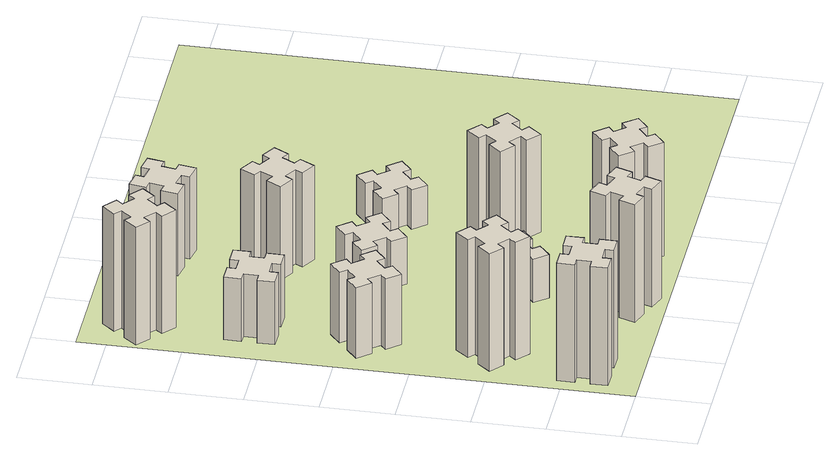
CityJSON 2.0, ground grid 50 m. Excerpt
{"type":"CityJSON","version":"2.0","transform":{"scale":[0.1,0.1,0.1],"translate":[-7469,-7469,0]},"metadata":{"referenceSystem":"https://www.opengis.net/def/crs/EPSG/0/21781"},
"CityObjects":{
"building1":{"type":"Building","attributes":{"class":"1000","function":"1000","usage":"1000","yearOfConstruction":2016,"roofType":"1000","measuredHeight":90,"storeysAboveGround":30,"storeysBelowGround":0},"geometry":[{"type":"Solid","lod":"1","boundaries":[[[[0,1,2,3,4,5,6,7,8,9,10,11,12,13,14,15,16,17,18,19]],[[17,16,20,21]],[[16,15,22,20]],[[15,14,23,22]],[[14,13,24,23]],[[13,12,25,24]],[[12,11,26,25]],[[11,10,27,26]],[[10,9,28,27]],[[9,8,29,28]],[[8,7,30,29]],[[7,6,31,30]],[[6,5,32,31]],[[5,4,33,32]],[[4,3,34,33]],[[3,2,35,34]],[[2,1,36,35]],[[1,0,37,36]],[[0,19,38,37]],[[19,18,39,38]],[[18,17,21,39]],[[24,25,26,27,28,29,30,31,32,33,34,35,36,37,38,39,21,20,22,23]]]]}]},
"building2":{"type":"Building","attributes":{"class":"1000","function":"1000","usage":"1000","yearOfConstruction":2016,"roofType":"1000","measuredHeight":90,"storeysAboveGround":30,"storeysBelowGround":0},"geometry":[{"type":"Solid","lod":"1","boundaries":[[[[40,41,42,43,44,45,46,47,48,49,50,51,52,53,54,55,56,57,58,59]],[[57,56,60,61]],[[56,55,62,60]],[[55,54,63,62]],[[54,53,64,63]],[[53,52,65,64]],[[52,51,66,65]],[[51,50,67,66]],[[50,49,68,67]],[[49,48,69,68]],[[48,47,70,69]],[[47,46,71,70]],[[46,45,72,71]],[[45,44,73,72]],[[44,43,74,73]],[[43,42,75,74]],[[42,41,76,75]],[[41,40,77,76]],[[40,59,78,77]],[[59,58,79,78]],[[58,57,61,79]],[[64,65,66,67,68,69,70,71,72,73,74,75,76,77,78,79,61,60,62,63]]]]}]},
"building3":{"type":"Building","attributes":{"class":"1000","function":"1000","usage":"1000","yearOfConstruction":2016,"roofType":"1000","measuredHeight":54,"storeysAboveGround":30,"storeysBelowGround":0},"geometry":[{"type":"Solid","lod":"1","boundaries":[[[[80,81,82,83,84,85,86,87,88,89,90,91,92,93,94,95,96,97,98,99]],[[97,96,100,101]],[[96,95,102,100]],[[95,94,103,102]],[[94,93,104,103]],[[93,92,105,104]],[[92,91,106,105]],[[91,90,107,106]],[[90,89,108,107]],[[89,88,109,108]],[[88,87,110,109]],[[87,86,111,110]],[[86,85,112,111]],[[85,84,113,112]],[[84,83,114,113]],[[83,82,115,114]],[[82,81,116,115]],[[81,80,117,116]],[[80,99,118,117]],[[99,98,119,118]],[[98,97,101,119]],[[104,105,106,107,108,109,110,111,112,113,114,115,116,117,118,119,101,100,102,103]]]]}]},
"building4":{"type":"Building","attributes":{"class":"1000","function":"1000","usage":"1000","yearOfConstruction":2016,"roofType":"1000","measuredHeight":48,"storeysAboveGround":30,"storeysBelowGround":0},"geometry":[{"type":"Solid","lod":"1","boundaries":[[[[120,121,122,123,124,125,126,127,128,129,130,131,132,133,134,135,136,137,138,139]],[[137,136,140,141]],[[136,135,142,140]],[[135,134,143,142]],[[134,133,144,143]],[[133,132,145,144]],[[132,131,146,145]],[[131,130,147,146]],[[130,129,148,147]],[[129,128,149,148]],[[128,127,150,149]],[[127,126,151,150]],[[126,125,152,151]],[[125,124,153,152]],[[124,123,154,153]],[[123,122,155,154]],[[122,121,156,155]],[[121,120,157,156]],[[120,139,158,157]],[[139,138,159,158]],[[138,137,141,159]],[[144,145,146,147,148,149,150,151,152,153,154,155,156,157,158,159,141,140,142,143]]]]}]},
"building5":{"type":"Building","attributes":{"class":"1000","function":"1000","usage":"1000","yearOfConstruction":2016,"roofType":"1000","measuredHeight":90,"storeysAboveGround":30,"storeysBelowGround":0},"geometry":[{"type":"Solid","lod":"1","boundaries":[[[[160,161,162,163,164,165,166,167,168,169,170,171,172,173,174,175,176,177,178,179]],[[177,176,180,181]],[[176,175,182,180]],[[175,174,183,182]],[[174,173,184,183]],[[173,172,185,184]],[[172,171,186,185]],[[171,170,187,186]],[[170,169,188,187]],[[169,168,189,188]],[[168,167,190,189]],[[167,166,191,190]],[[166,165,192,191]],[[165,164,193,192]],[[164,163,194,193]],[[163,162,195,194]],[[162,161,196,195]],[[161,160,197,196]],[[160,179,198,197]],[[179,178,199,198]],[[178,177,181,199]],[[184,185,186,187,188,189,190,191,192,193,194,195,196,197,198,199,181,180,182,183]]]]}]},
"building6":{"type":"Building","attributes":{"class":"1000","function":"1000","usage":"1000","yearOfConstruction":2016,"roofType":"1000","measuredHeight":90,"storeysAboveGround":30,"storeysBelowGround":0},"geometry":[{"type":"Solid","lod":"1","boundaries":[[[[200,201,202,203,204,205,206,207,208,209,210,211,212,213,214,215,216,217,218,219]],[[217,216,220,221]],[[216,215,222,220]],[[215,214,223,222]],[[214,213,224,223]],[[213,212,225,224]],[[212,211,226,225]],[[211,210,227,226]],[[210,209,228,227]],[[209,208,229,228]],[[208,207,230,229]],[[207,206,231,230]],[[206,205,232,231]],[[205,204,233,232]],[[204,203,234,233]],[[203,202,235,234]],[[202,201,236,235]],[[201,200,237,236]],[[200,219,238,237]],[[219,218,239,238]],[[218,217,221,239]],[[224,225,226,227,228,229,230,231,232,233,234,235,236,237,238,239,221,220,222,223]]]]}]},
"building7":{"type":"Building","attributes":{"class":"1000","function":"1000","usage":"1000","yearOfConstruction":2016,"roofType":"1000","measuredHeight":33,"storeysAboveGround":30,"storeysBelowGround":0},"geometry":[{"type":"Solid","lod":"1","boundaries":[[[[240,241,242,243,244,245,246,247,248,249,250,251,252,253,254,255,256,257,258,259]],[[257,256,260,261]],[[256,255,262,260]],[[255,254,263,262]],[[254,253,264,263]],[[253,252,265,264]],[[252,251,266,265]],[[251,250,267,266]],[[250,249,268,267]],[[249,248,269,268]],[[248,247,270,269]],[[247,246,271,270]],[[246,245,272,271]],[[245,244,273,272]],[[244,243,274,273]],[[243,242,275,274]],[[242,241,276,275]],[[241,240,277,276]],[[240,259,278,277]],[[259,258,279,278]],[[258,257,261,279]],[[264,265,266,267,268,269,270,271,272,273,274,275,276,277,278,279,261,260,262,263]]]]}]},
"building8":{"type":"Building","attributes":{"class":"1000","function":"1000","usage":"1000","yearOfConstruction":2016,"roofType":"1000","measuredHeight":36,"storeysAboveGround":30,"storeysBelowGround":0},"geometry":[{"type":"Solid","lod":"1","boundaries":[[[[280,281,282,283,284,285,286,287,288,289,290,291,292,293,294,295,296,297,298,299]],[[297,296,300,301]],[[296,295,302,300]],[[295,294,303,302]],[[294,293,304,303]],[[293,292,305,304]],[[292,291,306,305]],[[291,290,307,306]],[[290,289,308,307]],[[289,288,309,308]],[[288,287,310,309]],[[287,286,311,310]],[[286,285,312,311]],[[285,284,313,312]],[[284,283,314,313]],[[283,282,315,314]],[[282,281,316,315]],[[281,280,317,316]],[[280,299,318,317]],[[299,298,319,318]],[[298,297,301,319]],[[304,305,306,307,308,309,310,311,312,313,314,315,316,317,318,319,301,300,302,303]]]]}]},
"building9":{"type":"Building","attributes":{"class":"1000","function":"1000","usage":"1000","yearOfConstruction":2016,"roofType":"1000","measuredHeight":87,"storeysAboveGround":30,"storeysBelowGround":0},"geometry":[{"type":"Solid","lod":"1","boundaries":[[[[320,321,322,323,324,325,326,327,328,329,330,331,332,333,334,335,336,337,338,339]],[[337,336,340,341]],[[336,335,342,340]],[[335,334,343,342]],[[334,333,344,343]],[[333,332,345,344]],[[332,331,346,345]],[[331,330,347,346]],[[330,329,348,347]],[[329,328,349,348]],[[328,327,350,349]],[[327,326,351,350]],[[326,325,352,351]],[[325,324,353,352]],[[324,323,354,353]],[[323,322,355,354]],[[322,321,356,355]],[[321,320,357,356]],[[320,339,358,357]],[[339,338,359,358]],[[338,337,341,359]],[[344,345,346,347,348,349,350,351,352,353,354,355,356,357,358,359,341,340,342,343]]]]}]},
"building10":{"type":"Building","attributes":{"class":"1000","function":"1000","usage":"1000","yearOfConstruction":2016,"roofType":"1000","measuredHeight":72,"storeysAboveGround":30,"storeysBelowGround":0},"geometry":[{"type":"Solid","lod":"1","boundaries":[[[[360,361,362,363,364,365,366,367,368,369,370,371,372,373,374,375,376,377,378,379]],[[377,376,380,381]],[[376,375,382,380]],[[375,374,383,382]],[[374,373,384,383]],[[373,372,385,384]],[[372,371,386,385]],[[371,370,387,386]],[[370,369,388,387]],[[369,368,389,388]],[[368,367,390,389]],[[367,366,391,390]],[[366,365,392,391]],[[365,364,393,392]],[[364,363,394,393]],[[363,362,395,394]],[[362,361,396,395]],[[361,360,397,396]],[[360,379,398,397]],[[379,378,399,398]],[[378,377,381,399]],[[384,385,386,387,388,389,390,391,392,393,394,395,396,397,398,399,381,380,382,383]]]]}]},
"building11":{"type":"Building","attributes":{"class":"1000","function":"1000","usage":"1000","yearOfConstruction":2016,"roofType":"1000","measuredHeight":63,"storeysAboveGround":30,"storeysBelowGround":0},"geometry":[{"type":"Solid","lod":"1","boundaries":[[[[400,401,402,403,404,405,406,407,408,409,410,411,412,413,414,415,416,417,418,419]],[[417,416,420,421]],[[416,415,422,420]],[[415,414,423,422]],[[414,413,424,423]],[[413,412,425,424]],[[412,411,426,425]],[[411,410,427,426]],[[410,409,428,427]],[[409,408,429,428]],[[408,407,430,429]],[[407,406,431,430]],[[406,405,432,431]],[[405,404,433,432]],[[404,403,434,433]],[[403,402,435,434]],[[402,401,436,435]],[[401,400,437,436]],[[400,419,438,437]],[[419,418,439,438]],[[418,417,421,439]],[[424,425,426,427,428,429,430,431,432,433,434,435,436,437,438,439,421,420,422,423]]]]}]},
"building12":{"type":"Building","attributes":{"class":"1000","function":"1000","usage":"1000","yearOfConstruction":2016,"roofType":"1000","measuredHeight":75,"storeysAboveGround":30,"storeysBelowGround":0},"geometry":[{"type":"Solid","lod":"1","boundaries":[[[[440,441,442,443,444,445,446,447,448,449,450,451,452,453,454,455,456,457,458,459]],[[457,456,460,461]],[[456,455,462,460]],[[455,454,463,462]],[[454,453,464,463]],[[453,452,465,464]],[[452,451,466,465]],[[451,450,467,466]],[[450,449,468,467]],[[449,448,469,468]],[[448,447,470,469]],[[447,446,471,470]],[[446,445,472,471]],[[445,444,473,472]],[[444,443,474,473]],[[443,442,475,474]],[[442,441,476,475]],[[441,440,477,476]],[[440,459,478,477]],[[459,458,479,478]],[[458,457,461,479]],[[464,465,466,467,468,469,470,471,472,473,474,475,476,477,478,479,461,460,462,463]]]]}]},
"building13":{"type":"Building","attributes":{"class":"1000","function":"1000","usage":"1000","yearOfConstruction":2016,"roofType":"1000","measuredHeight":30,"storeysAboveGround":30,"storeysBelowGround":0},"geometry":[{"type":"Solid","lod":"1","boundaries":[[[[480,481,482,483,484,485,486,487,488,489,490,491,492,493,494,495,496,497,498,499]],[[497,496,500,501]],[[496,495,502,500]],[[495,494,503,502]],[[494,493,504,503]],[[493,492,505,504]],[[492,491,506,505]],[[491,490,507,506]],[[490,489,508,507]],[[489,488,509,508]],[[488,487,510,509]],[[487,486,511,510]],[[486,485,512,511]],[[485,484,513,512]],[[484,483,514,513]],[[483,482,515,514]],[[482,481,516,515]],[[481,480,517,516]],[[480,499,518,517]],[[499,498,519,518]],[[498,497,501,519]],[[504,505,506,507,508,509,510,511,512,513,514,515,516,517,518,519,501,500,502,503]]]]}]},
"landuse1":{"type":"LandUse","attributes":{"name":"plot1","function":"1010"},"geometry":[{"type":"MultiSurface","lod":"1","boundaries":[[[520,521,522,523]]]}]}
},
"vertices":[
[165,425,0],[165,325,0],[105,325,0],[105,205,0],[225,205,0],[225,265,0],[325,265,0],[325,205,0],[445,205,0],[445,325,0],[385,325,0],[385,425,0],[445,425,0],[445,545,0],[325,545,0],[325,485,0],[225,485,0],[225,545,0],[105,545,0],[105,425,0],[225,485,900],[225,545,900],[325,485,900],[325,545,900],[445,545,900],[445,425,900],[385,425,900],[385,325,900],[445,325,900],[445,205,900],[325,205,900],[325,265,900],[225,265,900],[225,205,900],[105,205,900],[105,325,900],[165,325,900],[165,425,900],[105,425,900],[105,545,900],
[484,1067,0],[408,1132,0],[446,1178,0],[354,1255,0],[277,1163,0],[323,1124,0],[259,1048,0],[213,1086,0],[136,994,0],[228,917,0],[266,963,0],[343,899,0],[304,853,0],[396,776,0],[473,868,0],[427,906,0],[492,983,0],[538,944,0],[615,1036,0],[523,1113,0],[492,983,900],[538,944,900],[427,906,900],[473,868,900],[396,776,900],[304,853,900],[343,899,900],[266,963,900],[228,917,900],[136,994,900],[213,1086,900],[259,1048,900],[323,1124,900],[277,1163,900],[354,1255,900],[446,1178,900],[408,1132,900],[484,1067,900],[523,1113,900],[615,1036,900],
[408,1739,0],[484,1803,0],[523,1757,0],[615,1834,0],[538,1926,0],[492,1888,0],[427,1964,0],[473,2003,0],[396,2095,0],[304,2018,0],[343,1972,0],[266,1907,0],[228,1953,0],[136,1876,0],[213,1784,0],[259,1823,0],[323,1746,0],[277,1708,0],[354,1616,0],[446,1693,0],[323,1746,540],[277,1708,540],[259,1823,540],[213,1784,540],[136,1876,540],[228,1953,540],[266,1907,540],[343,1972,540],[304,2018,540],[396,2095,540],[473,2003,540],[427,1964,540],[492,1888,540],[538,1926,540],[615,1834,540],[523,1757,540],[484,1803,540],[408,1739,540],[446,1693,540],[354,1616,540],
[485,2545,0],[485,2645,0],[545,2645,0],[545,2765,0],[425,2765,0],[425,2705,0],[325,2705,0],[325,2765,0],[205,2765,0],[205,2645,0],[265,2645,0],[265,2545,0],[205,2545,0],[205,2425,0],[325,2425,0],[325,2485,0],[425,2485,0],[425,2425,0],[545,2425,0],[545,2545,0],[425,2485,480],[425,2425,480],[325,2485,480],[325,2425,480],[205,2425,480],[205,2545,480],[265,2545,480],[265,2645,480],[205,2645,480],[205,2765,480],[325,2765,480],[325,2705,480],[425,2705,480],[425,2765,480],[545,2765,480],[545,2645,480],[485,2645,480],[485,2545,480],[545,2545,480],[545,2425,480],
[1029,360,0],[995,266,0],[939,287,0],[897,174,0],[1010,133,0],[1031,189,0],[1125,155,0],[1104,99,0],[1217,57,0],[1258,170,0],[1202,191,0],[1236,285,0],[1292,264,0],[1333,377,0],[1220,418,0],[1200,362,0],[1106,396,0],[1127,452,0],[1014,493,0],[973,380,0],[1106,396,900],[1127,452,900],[1200,362,900],[1220,418,900],[1333,377,900],[1292,264,900],[1236,285,900],[1202,191,900],[1258,170,900],[1217,57,900],[1104,99,900],[1125,155,900],[1031,189,900],[1010,133,900],[897,174,900],[939,287,900],[995,266,900],[1029,360,900],[973,380,900],[1014,493,900],
[384,3387,0],[308,3452,0],[346,3498,0],[254,3575,0],[177,3483,0],[223,3444,0],[159,3368,0],[113,3406,0],[36,3314,0],[128,3237,0],[166,3283,0],[243,3219,0],[204,3173,0],[296,3096,0],[373,3188,0],[327,3226,0],[392,3303,0],[438,3264,0],[515,3356,0],[423,3433,0],[392,3303,900],[438,3264,900],[327,3226,900],[373,3188,900],[296,3096,900],[204,3173,900],[243,3219,900],[166,3283,900],[128,3237,900],[36,3314,900],[113,3406,900],[159,3368,900],[223,3444,900],[177,3483,900],[254,3575,900],[346,3498,900],[308,3452,900],[384,3387,900],[423,3433,900],[515,3356,900],
[1083,1132,0],[1006,1067,0],[968,1113,0],[876,1036,0],[953,944,0],[999,983,0],[1063,906,0],[1017,868,0],[1094,776,0],[1186,853,0],[1148,899,0],[1224,963,0],[1263,917,0],[1355,994,0],[1278,1086,0],[1232,1048,0],[1167,1124,0],[1213,1163,0],[1136,1255,0],[1044,1178,0],[1167,1124,330],[1213,1163,330],[1232,1048,330],[1278,1086,330],[1355,994,330],[1263,917,330],[1224,963,330],[1148,899,330],[1186,853,330],[1094,776,330],[1017,868,330],[1063,906,330],[999,983,330],[953,944,330],[876,1036,330],[968,1113,330],[1006,1067,330],[1083,1132,330],[1044,1178,330],[1136,1255,330],
[1083,2072,0],[1006,2007,0],[968,2053,0],[876,1976,0],[953,1884,0],[999,1923,0],[1063,1846,0],[1017,1808,0],[1094,1716,0],[1186,1793,0],[1148,1839,0],[1224,1903,0],[1263,1857,0],[1355,1934,0],[1278,2026,0],[1232,1988,0],[1167,2064,0],[1213,2103,0],[1136,2195,0],[1044,2118,0],[1167,2064,360],[1213,2103,360],[1232,1988,360],[1278,2026,360],[1355,1934,360],[1263,1857,360],[1224,1903,360],[1148,1839,360],[1186,1793,360],[1094,1716,360],[1017,1808,360],[1063,1846,360],[999,1923,360],[953,1884,360],[876,1976,360],[968,2053,360],[1006,2007,360],[1083,2072,360],[1044,2118,360],[1136,2195,360],
[1639,343,0],[1703,266,0],[1657,228,0],[1734,136,0],[1826,213,0],[1788,259,0],[1864,323,0],[1903,277,0],[1995,354,0],[1918,446,0],[1872,408,0],[1807,484,0],[1853,523,0],[1776,615,0],[1684,538,0],[1723,492,0],[1646,427,0],[1608,473,0],[1516,396,0],[1593,304,0],[1646,427,870],[1608,473,870],[1723,492,870],[1684,538,870],[1776,615,870],[1853,523,870],[1807,484,870],[1872,408,870],[1918,446,870],[1995,354,870],[1903,277,870],[1864,323,870],[1788,259,870],[1826,213,870],[1734,136,870],[1657,228,870],[1703,266,870],[1639,343,870],[1593,304,870],[1516,396,870],
[1314,2666,0],[1227,2716,0],[1257,2768,0],[1153,2828,0],[1093,2724,0],[1145,2694,0],[1095,2607,0],[1043,2637,0],[983,2533,0],[1087,2473,0],[1117,2525,0],[1204,2475,0],[1174,2423,0],[1278,2363,0],[1338,2467,0],[1286,2497,0],[1336,2584,0],[1388,2554,0],[1448,2658,0],[1344,2718,0],[1336,2584,720],[1388,2554,720],[1286,2497,720],[1338,2467,720],[1278,2363,720],[1174,2423,720],[1204,2475,720],[1117,2525,720],[1087,2473,720],[983,2533,720],[1043,2637,720],[1095,2607,720],[1145,2694,720],[1093,2724,720],[1153,2828,720],[1257,2768,720],[1227,2716,720],[1314,2666,720],[1344,2718,720],[1448,2658,720],
[1016,3404,0],[998,3305,0],[939,3316,0],[918,3197,0],[1037,3177,0],[1047,3236,0],[1145,3218,0],[1135,3159,0],[1253,3138,0],[1274,3257,0],[1215,3267,0],[1232,3365,0],[1291,3355,0],[1312,3473,0],[1194,3494,0],[1184,3435,0],[1085,3452,0],[1096,3511,0],[977,3532,0],[957,3414,0],[1085,3452,630],[1096,3511,630],[1184,3435,630],[1194,3494,630],[1312,3473,630],[1291,3355,630],[1232,3365,630],[1215,3267,630],[1274,3257,630],[1253,3138,630],[1135,3159,630],[1145,3218,630],[1047,3236,630],[1037,3177,630],[918,3197,630],[939,3316,630],[998,3305,630],[1016,3404,630],[957,3414,630],[977,3532,630],
[1803,1324,0],[1739,1248,0],[1693,1286,0],[1616,1194,0],[1708,1117,0],[1746,1163,0],[1823,1099,0],[1784,1053,0],[1876,976,0],[1953,1068,0],[1907,1106,0],[1972,1183,0],[2018,1144,0],[2095,1236,0],[2003,1313,0],[1964,1267,0],[1888,1332,0],[1926,1378,0],[1834,1455,0],[1757,1363,0],[1888,1332,750],[1926,1378,750],[1964,1267,750],[2003,1313,750],[2095,1236,750],[2018,1144,750],[1972,1183,750],[1907,1106,750],[1953,1068,750],[1876,976,750],[1784,1053,750],[1823,1099,750],[1746,1163,750],[1708,1117,750],[1616,1194,750],[1693,1286,750],[1739,1248,750],[1803,1324,750],[1757,1363,750],[1834,1455,750],
[1972,1988,0],[1907,2064,0],[1953,2103,0],[1876,2195,0],[1784,2118,0],[1823,2072,0],[1746,2007,0],[1708,2053,0],[1616,1976,0],[1693,1884,0],[1739,1923,0],[1803,1846,0],[1757,1808,0],[1834,1716,0],[1926,1793,0],[1888,1839,0],[1964,1903,0],[2003,1857,0],[2095,1934,0],[2018,2026,0],[1964,1903,300],[2003,1857,300],[1888,1839,300],[1926,1793,300],[1834,1716,300],[1757,1808,300],[1803,1846,300],[1739,1923,300],[1693,1884,300],[1616,1976,300],[1708,2053,300],[1746,2007,300],[1823,2072,300],[1784,2118,300],[1876,2195,300],[1953,2103,300],[1907,2064,300],[1972,1988,300],[2018,2026,300],[2095,1934,300],
[5,3705,0],[3705,3705,0],[3705,5,0],[5,5,0]
]}
